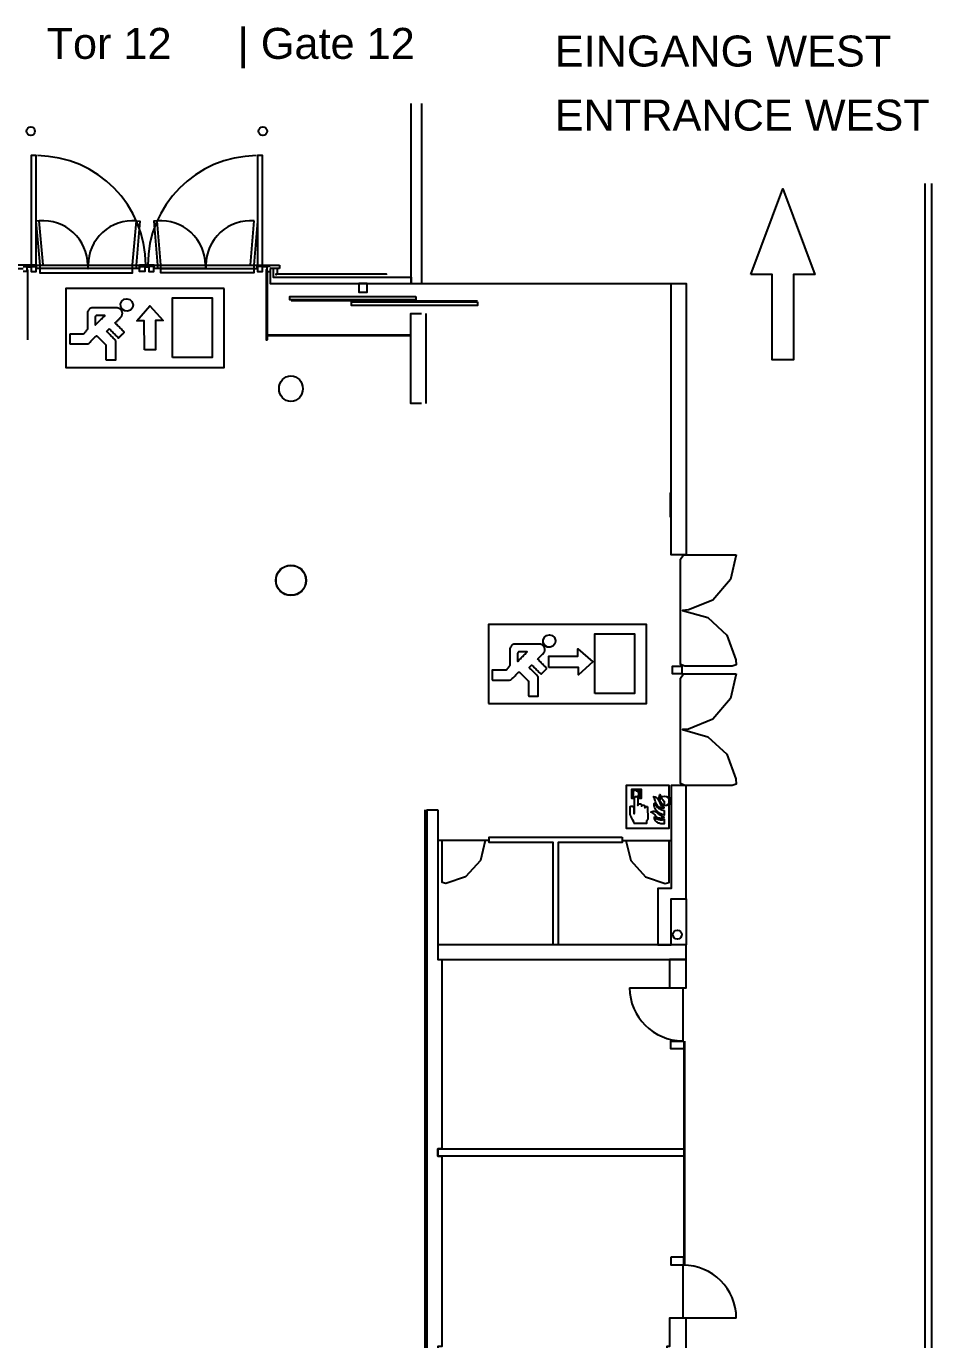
# Model space of a CAD drawing. Header units: metres. Extents: x 19 to 194, y 62 to 154.
# Drawn here: x 171.93 to 193.12, y 115.77 to 146.53 of the extents above; entities that cross this region are included whole.
import ezdxf

# ---------------------------------------------------------------- set-up
doc = ezdxf.new("R2010")
doc.units = ezdxf.units.M
doc.header["$MEASUREMENT"] = 0
doc.layers.add('ALL', color=7, linetype='Continuous')
doc.styles.add('Arial', font='Arial.ttf')

msp = doc.modelspace()

# ---------------------------------------------------------------- linework, layer by layer
at = {"layer": 'ALL', "color": 18, "lineweight": 25, "true_color": 0x000000}
for points in [[(180.9341, 144.7143), (180.9341, 140.5043)], [(181.1841, 144.7143), (181.1841, 140.5043)], [(172.0351, 140.93), (172.1601, 140.93), (172.1601, 143.4968), (172.0401, 143.4968), (172.0401, 140.93)], [(177.4601, 140.93), (177.4601, 143.4968), (177.3401, 143.4968), (177.3401, 140.93)], [(192.975, 62.1359), (192.975, 142.847)], [(193.125, 62.1359), (193.125, 142.847)], [(172.3243, 140.937), (172.2342, 141.9677), (172.1544, 141.9608), (172.2446, 140.93), (172.2446, 140.75), (174.4179, 140.75), (174.4179, 140.93)], [(174.4183, 140.9369), (174.5091, 141.9676), (174.5882, 141.9607), (174.498, 140.9299), (174.498, 140.8499)], [(175.0819, 140.9369), (174.9911, 141.9676), (174.912, 141.9607), (175.0022, 140.9299), (175.0022, 140.8499)], [(177.3457, 141.9608), (177.2555, 140.93), (177.2555, 140.75), (175.0822, 140.75), (175.0822, 140.93)], [(177.1758, 140.937), (177.266, 141.9677)], [(172.0401, 140.9), (172.1651, 140.9), (172.1651, 140.93), (173.3664, 140.93), (173.3663, 140.85), (173.3763, 140.85), (173.3764, 140.93), (173.3664, 140.93), (173.3663, 140.85), (172.1651, 140.85), (172.1651, 140.93), (171.6401, 140.93), (171.6401, 140.85), (171.8601, 140.85)], [(171.8601, 140.9), (171.9401, 140.9), (171.9401, 140.78), (171.8601, 140.78)], [(171.9401, 140.893), (172.0401, 140.893), (172.0401, 140.9), (172.0401, 140.78), (172.1601, 140.78), (172.1601, 140.9)], [(174.9228, 140.93), (176.1238, 140.93), (176.1238, 140.85), (174.9228, 140.85), (174.9228, 140.93), (174.5773, 140.93), (174.5773, 140.85), (173.3763, 140.85), (173.3763, 140.93), (174.5773, 140.93)], [(174.7026, 140.893), (174.7976, 140.893)], [(176.1238, 140.93), (177.335, 140.93)], [(176.1338, 140.93), (176.1338, 140.85)], [(177.3351, 140.93), (177.8601, 140.93)], [(177.3351, 140.85), (177.3351, 140.93)], [(177.3401, 140.9), (177.3401, 140.78), (177.4601, 140.78), (177.4601, 140.9), (177.3351, 140.9)], [(177.5601, 140.893), (177.4601, 140.893)], [(177.6401, 140.9), (177.5601, 140.9), (177.5601, 140.78), (177.6401, 140.78)], [(177.8601, 140.93), (177.8601, 140.85)], [(171.9551, 140.8201), (171.9551, 139.18)], [(174.5773, 140.85), (172.2447, 140.85)], [(175.0822, 140.85), (177.3351, 140.85)], [(176.1338, 140.85), (177.335, 140.85)], [(177.8601, 140.85), (177.6401, 140.85)], [(177.7801, 140.73), (177.7801, 140.705), (177.7801, 140.73), (180.3551, 140.73), (180.3551, 140.705)], [(180.95, 140.5003), (187.025, 140.4999)], [(181.0388, 140.0996), (178.1263, 140.0995)], [(182.4951, 140.0897), (179.5826, 140.0896)], [(181.1841, 137.6954), (180.9341, 137.6954), (180.9341, 139.8004), (181.1841, 139.8004)], [(181.2841, 139.8003), (181.2841, 137.6953)], [(177.5751, 139.3001), (180.9341, 139.3001)], [(180.9341, 139.2801), (177.5751, 139.2801)], [(181.265, 106.5119), (181.265, 106.5099), (181.265, 128.1753)], [(182.675, 127.456), (182.5614, 126.9906), (182.2148, 126.6087), (181.7511, 126.4497), (181.665, 126.4762), (181.6635, 127.456), (181.565, 127.456)], [(182.765, 127.456), (182.675, 127.456), (181.665, 127.456)], [(185.875, 127.456), (185.965, 127.456), (186.975, 127.456)], [(185.965, 127.456), (186.0786, 126.9906), (186.4252, 126.6087), (186.8889, 126.4497), (186.975, 126.4762), (186.9757, 127.456), (187.025, 127.456)], [(187.375, 126.095), (187.375, 125.015)], [(186.0528, 124.0107), (187.2953, 124.0107)], [(187.2953, 124.0107), (187.2953, 122.7682)], [(187.32, 122.7603), (187.3193, 117.5199)], [(187.34, 122.7603), (187.34, 117.5199)], [(187.3075, 116.2703), (187.3075, 117.5128)], [(188.55, 116.2703), (187.3075, 116.2703)]]:
    msp.add_lwpolyline(points, dxfattribs=at)
at = {"layer": 'ALL', "color": 4, "lineweight": 25}
for points in [[(188.8918, 140.7159), (189.6418, 142.7159), (190.3918, 140.7159), (189.8918, 140.7159), (189.8918, 138.7159), (189.3918, 138.7159), (189.3918, 140.7159), (188.8918, 140.7159)], [(176.5598, 140.3892), (172.8568, 140.3892), (172.8568, 138.5377), (176.5598, 138.5377)], [(174.428, 140.0013), (174.4128, 139.9365), (174.3661, 139.8819), (174.3019, 139.8567), (174.2375, 139.8623), (174.1772, 139.8997), (174.1417, 139.9609), (174.1382, 140.0265), (174.1662, 140.0902), (174.2188, 140.1329), (174.2864, 140.1472), (174.3526, 140.1291), (174.403, 140.083), (174.427, 140.018)], [(174.6937, 138.9466), (174.6922, 139.6275), (174.5194, 139.6273), (174.8242, 139.9784), (175.1298, 139.6389), (174.957, 139.6387), (174.9577, 138.9474)], [(175.3519, 138.771), (175.3519, 140.1697), (176.2785, 140.1697), (176.2785, 138.771)], [(173.7952, 138.7139), (173.7952, 138.7139), (173.8145, 138.7139), (173.8339, 138.7139), (173.8532, 138.7139), (173.8725, 138.7139), (173.8918, 138.7139), (173.9111, 138.7139), (173.9304, 138.7139), (173.9497, 138.7139), (173.969, 138.7139), (173.9884, 138.7139), (174.0077, 138.7139), (174.0247, 138.7185), (174.0247, 138.7567), (174.0247, 138.7948), (174.0247, 138.833), (174.0247, 138.8712), (174.0247, 138.9094), (174.0247, 138.9476), (174.0247, 138.9858), (174.0247, 139.024), (174.0247, 139.0622), (174.0247, 139.1004), (174.0247, 139.1386), (174.0203, 139.1719), (174.0023, 139.1899), (173.9843, 139.2079), (173.9663, 139.2259), (173.9483, 139.244), (173.9303, 139.262), (173.9123, 139.28), (173.8942, 139.298), (173.8762, 139.316), (173.8582, 139.334), (173.8402, 139.352), (173.8222, 139.3701), (173.8125, 139.3834), (173.8175, 139.3884), (173.8225, 139.3935), (173.8276, 139.3985), (173.8326, 139.4035), (173.8376, 139.4086), (173.8427, 139.4136), (173.8477, 139.4186), (173.8527, 139.4237), (173.8578, 139.4287), (173.8628, 139.4337), (173.8678, 139.4388), (173.8792, 139.4326), (173.8975, 139.4143), (173.9158, 139.396), (173.9341, 139.3778), (173.9524, 139.3595), (173.9707, 139.3412), (173.9889, 139.3229), (174.0072, 139.3046), (174.0255, 139.2863), (174.0438, 139.268), (174.0621, 139.2497), (174.0804, 139.2315), (174.0946, 139.2311), (174.1062, 139.2427), (174.1178, 139.2543), (174.1294, 139.2659), (174.141, 139.2775), (174.1526, 139.289), (174.1642, 139.3006), (174.1758, 139.3122), (174.1874, 139.3238), (174.199, 139.3354), (174.2106, 139.347), (174.2221, 139.3586), (174.2122, 139.375), (174.1939, 139.3933), (174.1757, 139.4116), (174.1574, 139.4299), (174.1391, 139.4482), (174.1208, 139.4664), (174.1025, 139.4847), (174.0842, 139.503), (174.0659, 139.5213), (174.0476, 139.5396), (174.0294, 139.5579), (174.0111, 139.5762), (174.018, 139.5889), (174.0298, 139.6007), (174.0415, 139.6124), (174.0532, 139.6242), (174.065, 139.6359), (174.0767, 139.6477), (174.0885, 139.6594), (174.1002, 139.6712), (174.112, 139.6829), (174.1237, 139.6946), (174.1355, 139.7064), (174.1472, 139.7181), (174.1535, 139.7255), (174.1592, 139.7334), (174.1643, 139.7418), (174.1688, 139.7509), (174.1726, 139.7604), (174.1755, 139.7704), (174.1776, 139.7806), (174.1788, 139.791), (174.1791, 139.8016), (174.1785, 139.812), (174.177, 139.8223), (174.1746, 139.8324), (174.1714, 139.842), (174.1675, 139.8512), (174.163, 139.8599), (174.1579, 139.8679), (174.1517, 139.8765), (174.1444, 139.8853), (174.1363, 139.8936), (174.1275, 139.9012), (174.1179, 139.9081), (174.1078, 139.9142), (174.0972, 139.9194), (174.0863, 139.9237), (174.0751, 139.927), (174.0638, 139.9293), (174.0525, 139.9306), (174.0122, 139.9308), (173.9638, 139.9308), (173.9154, 139.9308), (173.8671, 139.9308), (173.8187, 139.9308), (173.7703, 139.9308), (173.722, 139.9308), (173.6736, 139.9308), (173.6252, 139.9308), (173.5768, 139.9308), (173.5285, 139.9308), (173.4801, 139.9308), (173.4677, 139.9305), (173.4591, 139.9295), (173.4504, 139.9278), (173.4418, 139.9253), (173.4335, 139.922), (173.4254, 139.9181), (173.4177, 139.9135), (173.4105, 139.9082), (173.4038, 139.9025), (173.3977, 139.8962), (173.3922, 139.8896), (173.384, 139.8779), (173.3764, 139.8649), (173.3699, 139.8512), (173.3647, 139.8371), (173.3607, 139.822), (173.3607, 139.7897), (173.3607, 139.7574), (173.3607, 139.7251), (173.3607, 139.6928), (173.3607, 139.6605), (173.3607, 139.6282), (173.3607, 139.5959), (173.3607, 139.5636), (173.3607, 139.5313), (173.3607, 139.499), (173.3607, 139.4667), (173.3595, 139.438), (173.3519, 139.4278), (173.3442, 139.4176), (173.3366, 139.4074), (173.329, 139.3972), (173.3213, 139.387), (173.3137, 139.3768), (173.306, 139.3666), (173.2984, 139.3565), (173.2908, 139.3463), (173.2831, 139.3361), (173.2755, 139.3259), (173.2623, 139.3186), (173.2351, 139.3186), (173.2078, 139.3186), (173.1805, 139.3186), (173.1533, 139.3186), (173.126, 139.3186), (173.0987, 139.3186), (173.0714, 139.3186), (173.0442, 139.3186), (173.0169, 139.3186), (172.9896, 139.3186), (172.9624, 139.3186), (172.946, 139.3108), (172.946, 139.2915), (172.946, 139.2722), (172.946, 139.2529), (172.946, 139.2336), (172.946, 139.2143), (172.946, 139.195), (172.946, 139.1756), (172.946, 139.1563), (172.946, 139.137), (172.946, 139.1177), (172.946, 139.0984), (172.965, 139.0891), (173.0015, 139.0891), (173.0381, 139.0891), (173.0746, 139.0891), (173.1111, 139.0891), (173.1476, 139.0891), (173.1842, 139.0891), (173.2207, 139.0891), (173.2572, 139.0891), (173.2937, 139.0891), (173.3303, 139.0891), (173.3668, 139.0891), (173.3904, 139.0996), (173.4068, 139.1159), (173.4231, 139.1323), (173.4395, 139.1486), (173.4558, 139.165), (173.4722, 139.1814), (173.4885, 139.1977), (173.5049, 139.2141), (173.5212, 139.2304), (173.5376, 139.2468), (173.5539, 139.2631), (173.5703, 139.2795), (173.5883, 139.2693), (173.6069, 139.2506), (173.6256, 139.232), (173.6442, 139.2134), (173.6628, 139.1948), (173.6814, 139.1762), (173.7, 139.1576), (173.7186, 139.139), (173.7372, 139.1204), (173.7558, 139.1018), (173.7744, 139.0832), (173.793, 139.0646), (173.7952, 139.0366), (173.7952, 139.0072), (173.7952, 138.9779), (173.7952, 138.9486), (173.7952, 138.9192), (173.7952, 138.8899), (173.7952, 138.8606), (173.7952, 138.8312), (173.7952, 138.8019), (173.7952, 138.7726), (173.7952, 138.7432)], [(173.5412, 139.7134), (173.5412, 139.7134), (173.5412, 139.6982), (173.5412, 139.683), (173.5412, 139.6678), (173.5412, 139.6527), (173.5412, 139.6375), (173.5412, 139.6223), (173.5412, 139.6071), (173.5412, 139.5919), (173.5412, 139.5767), (173.5412, 139.5615), (173.5412, 139.5463), (173.5412, 139.5311), (173.5508, 139.5337), (173.569, 139.5518), (173.5872, 139.57), (173.6053, 139.5881), (173.6235, 139.6063), (173.6416, 139.6244), (173.6598, 139.6426), (173.6779, 139.6608), (173.6961, 139.6789), (173.7143, 139.6971), (173.7324, 139.7152), (173.7506, 139.7334), (173.7666, 139.7504), (173.7511, 139.7504), (173.7356, 139.7504), (173.7201, 139.7504), (173.7046, 139.7504), (173.6891, 139.7504), (173.6736, 139.7504), (173.658, 139.7504), (173.6425, 139.7504), (173.627, 139.7504), (173.6115, 139.7504), (173.596, 139.7504), (173.5805, 139.7504), (173.5731, 139.7504), (173.5713, 139.7502), (173.5695, 139.7499), (173.5677, 139.7495), (173.5659, 139.7489), (173.5642, 139.7481), (173.5625, 139.7472), (173.5609, 139.7462), (173.5594, 139.7451), (173.5581, 139.7438), (173.5568, 139.7425), (173.5556, 139.741), (173.5512, 139.7345), (173.5473, 139.7278), (173.5439, 139.7207)], [(182.7474, 130.6648), (186.4504, 130.6648), (186.4504, 132.5163), (182.7474, 132.5163)], [(184.3186, 132.1284), (184.3034, 132.0636), (184.2567, 132.009), (184.1925, 131.9838), (184.1281, 131.9894), (184.0678, 132.0268), (184.0323, 132.088), (184.0288, 132.1536), (184.0568, 132.2173), (184.1094, 132.26), (184.177, 132.2743), (184.2432, 132.2562), (184.2936, 132.2101), (184.3176, 132.1451)], [(185.2425, 130.8981), (185.2425, 132.2968), (186.1691, 132.2968), (186.1691, 130.8981)], [(182.8366, 131.4457), (182.8366, 131.4457), (182.8366, 131.4264), (182.8366, 131.407), (182.8366, 131.3877), (182.8366, 131.3684), (182.8366, 131.3491), (182.8366, 131.3298), (182.8366, 131.3105), (182.8366, 131.2912), (182.8366, 131.2718), (182.8366, 131.2525), (182.8366, 131.2332), (182.841, 131.2162), (182.8775, 131.2162), (182.914, 131.2162), (182.9506, 131.2162), (182.9871, 131.2162), (183.0236, 131.2162), (183.0601, 131.2162), (183.0967, 131.2162), (183.1332, 131.2162), (183.1697, 131.2162), (183.2063, 131.2162), (183.2428, 131.2162), (183.2745, 131.2201), (183.2908, 131.2365), (183.3072, 131.2529), (183.3235, 131.2692), (183.3399, 131.2856), (183.3562, 131.3019), (183.3726, 131.3183), (183.3889, 131.3346), (183.4053, 131.351), (183.4216, 131.3673), (183.438, 131.3837), (183.4543, 131.4), (183.4715, 131.4038), (183.4901, 131.3852), (183.5087, 131.3666), (183.5273, 131.348), (183.5459, 131.3294), (183.5645, 131.3108), (183.5831, 131.2922), (183.6017, 131.2736), (183.6203, 131.255), (183.6389, 131.2364), (183.6575, 131.2178), (183.6761, 131.1991), (183.6858, 131.1754), (183.6858, 131.1461), (183.6858, 131.1167), (183.6858, 131.0874), (183.6858, 131.0581), (183.6858, 131.0287), (183.6858, 130.9994), (183.6858, 130.9701), (183.6858, 130.9407), (183.6858, 130.9114), (183.6858, 130.8821), (183.6858, 130.8527), (183.6974, 130.841), (183.7167, 130.841), (183.736, 130.841), (183.7553, 130.841), (183.7747, 130.841), (183.794, 130.841), (183.8133, 130.841), (183.8326, 130.841), (183.8519, 130.841), (183.8712, 130.841), (183.8905, 130.841), (183.9099, 130.841), (183.9153, 130.8685), (183.9153, 130.9067), (183.9153, 130.9449), (183.9153, 130.983), (183.9153, 131.0212), (183.9153, 131.0594), (183.9153, 131.0976), (183.9153, 131.1358), (183.9153, 131.174), (183.9153, 131.2122), (183.9153, 131.2504), (183.9153, 131.2886), (183.9001, 131.3098), (183.8821, 131.3278), (183.8641, 131.3458), (183.8461, 131.3638), (183.8281, 131.3819), (183.8101, 131.3999), (183.7921, 131.4179), (183.774, 131.4359), (183.756, 131.4539), (183.738, 131.4719), (183.72, 131.49), (183.702, 131.508), (183.7061, 131.5135), (183.7111, 131.5186), (183.7162, 131.5236), (183.7212, 131.5286), (183.7262, 131.5337), (183.7312, 131.5387), (183.7363, 131.5437), (183.7413, 131.5488), (183.7463, 131.5538), (183.7514, 131.5588), (183.7564, 131.5639), (183.7625, 131.567), (183.7808, 131.5487), (183.7991, 131.5305), (183.8174, 131.5122), (183.8357, 131.4939), (183.8539, 131.4756), (183.8722, 131.4573), (183.8905, 131.439), (183.9088, 131.4207), (183.9271, 131.4024), (183.9454, 131.3842), (183.9637, 131.3659), (183.9806, 131.3536), (183.9922, 131.3651), (184.0038, 131.3767), (184.0154, 131.3883), (184.027, 131.3999), (184.0386, 131.4115), (184.0502, 131.4231), (184.0617, 131.4347), (184.0733, 131.4463), (184.0849, 131.4579), (184.0965, 131.4695), (184.1081, 131.4811), (184.1101, 131.4948), (184.0919, 131.5131), (184.0736, 131.5314), (184.0553, 131.5496), (184.037, 131.5679), (184.0187, 131.5862), (184.0004, 131.6045), (183.9821, 131.6228), (183.9639, 131.6411), (183.9456, 131.6594), (183.9273, 131.6777), (183.909, 131.6959), (183.9039, 131.7113), (183.9157, 131.7231), (183.9274, 131.7348), (183.9391, 131.7466), (183.9509, 131.7583), (183.9626, 131.7701), (183.9744, 131.7818), (183.9861, 131.7936), (183.9979, 131.8053), (184.0096, 131.817), (184.0214, 131.8288), (184.0331, 131.8405), (184.0417, 131.8497), (184.0476, 131.8573), (184.0529, 131.8655), (184.0577, 131.8743), (184.0617, 131.8836), (184.065, 131.8934), (184.0675, 131.9036), (184.0691, 131.914), (184.0697, 131.9245), (184.0695, 131.935), (184.0683, 131.9453), (184.0663, 131.9555), (184.0634, 131.9653), (184.0598, 131.9747), (184.0555, 131.9836), (184.0506, 131.9919), (184.045, 131.9999), (184.0381, 132.0089), (184.0303, 132.0174), (184.0217, 132.0253), (184.0124, 132.0325), (184.0025, 132.039), (183.9921, 132.0445), (183.9813, 132.0492), (183.9702, 132.0529), (183.9589, 132.0556), (183.9476, 132.0573), (183.9221, 132.0579), (183.8737, 132.0579), (183.8254, 132.0579), (183.777, 132.0579), (183.7286, 132.0579), (183.6803, 132.0579), (183.6319, 132.0579), (183.5835, 132.0579), (183.5352, 132.0579), (183.4868, 132.0579), (183.4384, 132.0579), (183.3901, 132.0579), (183.3618, 132.0578), (183.3531, 132.0571), (183.3445, 132.0557), (183.3359, 132.0535), (183.3274, 132.0505), (183.3192, 132.0468), (183.3114, 132.0425), (183.3039, 132.0375), (183.297, 132.0319), (183.2906, 132.0259), (183.2849, 132.0194), (183.2779, 132.01), (183.2699, 131.9973), (183.263, 131.9839), (183.2572, 131.9699), (183.2527, 131.9556), (183.2513, 131.9297), (183.2513, 131.8974), (183.2513, 131.8651), (183.2513, 131.8328), (183.2513, 131.8005), (183.2513, 131.7682), (183.2513, 131.7359), (183.2513, 131.7036), (183.2513, 131.6713), (183.2513, 131.639), (183.2513, 131.6067), (183.2513, 131.5744), (183.2455, 131.5589), (183.2379, 131.5488), (183.2303, 131.5386), (183.2226, 131.5284), (183.215, 131.5182), (183.2073, 131.508), (183.1997, 131.4978), (183.1921, 131.4876), (183.1844, 131.4775), (183.1768, 131.4673), (183.1691, 131.4571), (183.1615, 131.4469), (183.1366, 131.4457), (183.1093, 131.4457), (183.082, 131.4457), (183.0548, 131.4457), (183.0275, 131.4457), (183.0002, 131.4457), (182.973, 131.4457), (182.9457, 131.4457), (182.9184, 131.4457), (182.8911, 131.4457), (182.8639, 131.4457)], [(183.4318, 131.8405), (183.4318, 131.8405), (183.4318, 131.8253), (183.4318, 131.8101), (183.4318, 131.7949), (183.4318, 131.7798), (183.4318, 131.7646), (183.4318, 131.7494), (183.4318, 131.7342), (183.4318, 131.719), (183.4318, 131.7038), (183.4318, 131.6886), (183.4318, 131.6734), (183.4318, 131.6582), (183.4414, 131.6608), (183.4596, 131.6789), (183.4778, 131.6971), (183.4959, 131.7152), (183.5141, 131.7334), (183.5322, 131.7515), (183.5504, 131.7697), (183.5685, 131.7879), (183.5867, 131.806), (183.6049, 131.8242), (183.623, 131.8423), (183.6412, 131.8605), (183.6572, 131.8775), (183.6417, 131.8775), (183.6262, 131.8775), (183.6107, 131.8775), (183.5952, 131.8775), (183.5797, 131.8775), (183.5642, 131.8775), (183.5486, 131.8775), (183.5331, 131.8775), (183.5176, 131.8775), (183.5021, 131.8775), (183.4866, 131.8775), (183.4711, 131.8775), (183.4637, 131.8775), (183.4619, 131.8773), (183.4601, 131.877), (183.4583, 131.8766), (183.4565, 131.876), (183.4548, 131.8752), (183.4531, 131.8743), (183.4515, 131.8733), (183.45, 131.8722), (183.4487, 131.8709), (183.4474, 131.8696), (183.4462, 131.8681), (183.4418, 131.8616), (183.4379, 131.8549), (183.4345, 131.8478)], [(184.1639, 131.5091), (184.1633, 131.7731), (184.8443, 131.7739), (184.8443, 131.9467), (185.195, 131.6415), (184.8551, 131.3363), (184.8551, 131.5091)]]:
    msp.add_lwpolyline(points, close=True, dxfattribs=at)
at = {"layer": 'ALL', "color": 18, "lineweight": 25, "true_color": 0x000000}
for points in [[(174.7026, 140.9), (174.7026, 140.78), (174.5826, 140.78), (174.5826, 140.9)], [(174.7976, 140.9), (174.7976, 140.78), (174.9176, 140.78), (174.9176, 140.9)], [(171.9481, 140.7701), (171.9481, 140.8201), (171.9551, 140.8201), (171.9551, 140.7701)], [(177.5521, 140.77), (177.5521, 140.82), (177.5451, 140.82), (177.5451, 140.77)], [(177.5751, 139.18), (177.5751, 140.77), (177.5451, 140.77), (177.5451, 139.18)], [(177.6401, 140.85), (177.6401, 140.5), (180.95, 140.5), (180.95, 140.645), (177.7201, 140.645), (177.7201, 140.85)], [(177.8051, 140.845), (177.8051, 140.735), (177.8101, 140.735), (177.8101, 140.845)], [(179.7126, 140.5), (179.7126, 140.3), (179.9126, 140.3), (179.9126, 140.5)], [(187.3751, 134.15), (187.025, 134.15), (187.0254, 140.5), (187.3751, 140.5), (187.3751, 134.15)], [(181.0451, 140.2001), (181.0451, 140.1201), (178.0951, 140.12), (178.0951, 140.2)], [(182.4951, 140.0702), (182.4951, 139.9902), (179.5451, 139.9901), (179.5451, 140.0701)], [(187.005, 135.03), (187.025, 135.03), (187.025, 135.59), (187.005, 135.59)], [(188.55, 134.15), (188.4154, 133.5727), (188.0007, 133.0861), (187.4297, 132.8581), (187.2902, 132.8442), (187.8812, 132.6794), (188.3276, 132.2686), (188.5412, 131.6913), (188.5497, 131.57), (188.4574, 131.54), (187.3477, 131.54), (187.245, 131.5812), (187.245, 134.0473), (187.317, 134.15), (188.4267, 134.15)], [(187.275, 131.54), (187.275, 131.36), (187.055, 131.36), (187.055, 131.54)], [(188.55, 131.36), (188.4154, 130.7827), (188.0007, 130.2961), (187.4297, 130.0681), (187.2902, 130.0542), (187.8812, 129.8894), (188.3276, 129.4786), (188.5412, 128.9013), (188.5497, 128.78), (188.4574, 128.75), (187.3477, 128.75), (187.245, 128.7912), (187.245, 131.2573), (187.317, 131.36), (188.4267, 131.36)], [(187.3748, 128.75), (187.0248, 128.75), (187.025, 126.335), (186.715, 126.335), (186.715, 125.015), (187.025, 125.015), (187.025, 126.095), (187.375, 126.095), (187.375, 128.75)], [(186.985, 128.45), (186.985, 128.32), (187.025, 128.32), (187.025, 128.45)], [(181.565, 128.1753), (181.565, 124.6749), (181.655, 124.6749), (181.655, 120.2399), (181.565, 120.2399), (181.565, 120.0649), (181.655, 120.0649), (181.655, 115.6049), (181.565, 115.6049), (181.565, 115.2649), (181.315, 115.2649), (181.315, 128.1753)], [(185.875, 127.535), (185.875, 127.4149), (184.38, 127.4149), (184.38, 125.0149), (184.26, 125.0149), (184.26, 127.4149), (182.765, 127.4149), (182.765, 127.5349)], [(187.375, 124.675), (187.375, 125.015), (181.565, 125.015), (181.565, 124.675)], [(187.3751, 124.675), (186.985, 124.675), (186.985, 124.01), (187.3751, 124.01)], [(187.32, 122.7602), (187.32, 122.5799), (187.015, 122.5799), (187.015, 122.7602)], [(187.3196, 120.24), (187.3196, 120.065), (181.565, 120.065), (181.565, 120.24)], [(187.015, 117.7), (187.015, 117.52), (187.3193, 117.52), (187.3193, 117.7)], [(187.375, 116.27), (186.985, 116.27), (186.985, 115.605), (186.925, 115.605), (186.925, 115.265), (187.075, 115.265), (187.075, 95.33), (186.8752, 95.33), (186.8752, 94.99), (186.985, 94.99), (186.9849, 94.325), (187.3749, 94.325)]]:
    msp.add_lwpolyline(points, close=True, dxfattribs=at)
at = {"layer": 'ALL', "color": 1, "lineweight": 25}
msp.add_lwpolyline([(186.475, 128.75), (185.975, 128.75), (185.975, 127.75), (186.975, 127.75)], dxfattribs=at)
for points in [[(185.975, 127.75), (186.975, 127.75), (186.975, 128.75), (185.975, 128.75)], [(186.1576, 128.4411), (186.1009, 128.4411), (186.1009, 128.6607), (186.3205, 128.6607), (186.3205, 128.4411), (186.2563, 128.4411), (186.2563, 128.4742), (186.2874, 128.4742), (186.2874, 128.6269), (186.134, 128.6269), (186.134, 128.4742), (186.1576, 128.4742), (186.1576, 128.4411)], [(186.0659, 128.2485), (186.0695, 128.2547), (186.0742, 128.2594), (186.0794, 128.263), (186.0846, 128.2646), (186.0908, 128.2661), (186.0971, 128.2661), (186.1038, 128.2656), (186.1095, 128.2646), (186.1157, 128.2635), (186.135, 128.2495), (186.1438, 128.235), (186.1485, 128.2194), (186.1495, 128.2033), (186.1511, 128.0955), (186.1531, 128.0926), (186.164, 128.0926), (186.1666, 128.0955), (186.1666, 128.4461), (186.1667, 128.4482), (186.1668, 128.4503), (186.1671, 128.4524), (186.1674, 128.4545), (186.1678, 128.4566), (186.1684, 128.4586), (186.169, 128.4606), (186.1697, 128.4625), (186.1705, 128.4645), (186.1714, 128.4663), (186.1724, 128.4682), (186.1734, 128.4699), (186.1746, 128.4716), (186.1758, 128.4733), (186.1771, 128.4748), (186.1784, 128.4763), (186.1798, 128.4777), (186.1813, 128.4791), (186.1829, 128.4803), (186.1845, 128.4815), (186.1861, 128.4826), (186.1878, 128.4835), (186.1896, 128.4844), (186.1914, 128.4852), (186.1932, 128.4859), (186.195, 128.4865), (186.1969, 128.4869), (186.1988, 128.4873), (186.2007, 128.4876), (186.2026, 128.4877), (186.2045, 128.4878), (186.2064, 128.4877), (186.2084, 128.4876), (186.2103, 128.4873), (186.2122, 128.4869), (186.214, 128.4865), (186.2159, 128.4859), (186.2177, 128.4852), (186.2195, 128.4844), (186.2212, 128.4835), (186.2229, 128.4826), (186.2246, 128.4815), (186.2262, 128.4803), (186.2277, 128.4791), (186.2292, 128.4777), (186.2306, 128.4763), (186.232, 128.4748), (186.2333, 128.4733), (186.2345, 128.4716), (186.2356, 128.4699), (186.2367, 128.4682), (186.2377, 128.4663), (186.2386, 128.4645), (186.2394, 128.4625), (186.2401, 128.4606), (186.2407, 128.4586), (186.2412, 128.4566), (186.2417, 128.4545), (186.242, 128.4524), (186.2422, 128.4503), (186.2424, 128.4482), (186.2424, 128.4461), (186.2424, 128.4458), (186.2424, 128.2819), (186.2507, 128.2978), (186.2559, 128.3025), (186.2616, 128.3066), (186.2741, 128.3139), (186.2809, 128.3165), (186.2876, 128.3181), (186.2944, 128.3191), (186.3016, 128.3191), (186.3084, 128.3175), (186.3141, 128.3149), (186.3188, 128.3113), (186.3224, 128.3071), (186.326, 128.3025), (186.3291, 128.2973), (186.3312, 128.2921), (186.3328, 128.2869), (186.3343, 128.2812), (186.3354, 128.275), (186.3344, 128.2623), (186.3411, 128.2734), (186.3468, 128.277), (186.353, 128.2807), (186.3593, 128.2833), (186.366, 128.2853), (186.3728, 128.2864), (186.3795, 128.2869), (186.3857, 128.2853), (186.3925, 128.2833), (186.3982, 128.2796), (186.4029, 128.2765), (186.406, 128.2724), (186.4081, 128.2682), (186.4096, 128.2635), (186.4107, 128.2589), (186.4117, 128.2542), (186.4122, 128.249), (186.4133, 128.2438), (186.4143, 128.2391), (186.4127, 128.2269), (186.4205, 128.2376), (186.4257, 128.2407), (186.4309, 128.2438), (186.4366, 128.2469), (186.4418, 128.2495), (186.4475, 128.2511), (186.4532, 128.2521), (186.4589, 128.2521), (186.4652, 128.2511), (186.475, 128.244), (186.4761, 127.9555), (186.475, 127.9531), (186.4704, 127.9427), (186.4647, 127.933), (186.4584, 127.925), (186.4532, 127.9206), (186.4491, 127.9161), (186.446, 127.9112), (186.4444, 127.906), (186.4444, 127.8596), (186.1579, 127.8596), (186.1494, 127.8975), (186.1287, 127.9375), (186.108, 127.978), (186.0971, 127.9977), (186.0861, 128.0179), (186.0758, 128.0377), (186.0659, 128.0722)], [(186.6025, 128.4893), (186.6472, 128.482), (186.6809, 128.4649), (186.7063, 128.4395), (186.7266, 128.4088), (186.7432, 128.3746), (186.7588, 128.3382), (186.7759, 128.3034), (186.7972, 128.2707), (186.8252, 128.2432), (186.8621, 128.2229), (186.8486, 128.2188), (186.8346, 128.2162), (186.82, 128.2157), (186.806, 128.2167), (186.7915, 128.2193), (186.7775, 128.2229), (186.764, 128.2281), (186.7505, 128.2349), (186.7385, 128.2422), (186.7271, 128.2505), (186.7063, 128.2707), (186.6908, 128.2925), (186.6783, 128.3164), (186.6684, 128.3413), (186.6607, 128.3673), (186.6523, 128.3932), (186.644, 128.4187), (186.6331, 128.4436), (186.6196, 128.4675), (186.6025, 128.4893)], [(186.8652, 128.1621), (186.8652, 128.0546), (186.833, 128.0614), (186.8009, 128.0723), (186.7702, 128.0873), (186.7411, 128.1055), (186.7141, 128.1268), (186.6897, 128.1512), (186.6685, 128.1777), (186.6503, 128.2068), (186.6363, 128.2374), (186.6264, 128.2696), (186.6264, 128.3215), (186.6451, 128.2976), (186.6653, 128.2753), (186.6866, 128.254), (186.709, 128.2338), (186.7328, 128.2156), (186.7578, 128.1995), (186.7837, 128.186), (186.8102, 128.1751), (186.8372, 128.1668), (186.8652, 128.1621)], [(186.8471, 128.2878), (186.8294, 128.3024), (186.8118, 128.318), (186.7957, 128.3351), (186.7811, 128.3533), (186.7687, 128.3725), (186.7583, 128.3932), (186.7515, 128.415), (186.7479, 128.4379), (186.7479, 128.4618), (186.7583, 128.5381), (186.765, 128.521), (186.7723, 128.5033), (186.7796, 128.4851), (186.7879, 128.4675), (186.7972, 128.4498), (186.8071, 128.4327), (186.819, 128.4171), (186.832, 128.4026), (186.8476, 128.3896), (186.8652, 128.3787), (186.8652, 128.2749), (186.8471, 128.2878)], [(186.656, 128.039), (186.6405, 128.0572), (186.6249, 128.0748), (186.6088, 128.0909), (186.5906, 128.1044), (186.5698, 128.1138), (186.547, 128.1184), (186.5569, 128.1262), (186.5683, 128.1325), (186.5802, 128.1377), (186.5927, 128.1413), (186.6062, 128.1439), (186.6197, 128.1444), (186.6332, 128.1439), (186.6467, 128.1413), (186.6591, 128.1377), (186.6716, 128.1325), (186.6893, 128.1169), (186.7064, 128.1013), (186.7246, 128.0852), (186.7427, 128.0702), (186.7614, 128.0556), (186.7806, 128.0421), (186.8009, 128.0302), (186.8211, 128.0203), (186.843, 128.0125), (186.8653, 128.0078), (186.8544, 127.9985), (186.8419, 127.9907), (186.8284, 127.985), (186.8144, 127.9808), (186.7999, 127.9777), (186.7853, 127.9767), (186.7703, 127.9767), (186.7557, 127.9777), (186.7412, 127.9803), (186.7272, 127.9834), (186.7064, 127.9923), (186.6882, 128.0053), (186.6716, 128.0208), (186.656, 128.039)], [(186.7412, 127.8607), (186.7225, 127.868), (186.7054, 127.8768), (186.6893, 127.8887), (186.6753, 127.9033), (186.6664, 127.9121), (186.6592, 127.9214), (186.6529, 127.9313), (186.6472, 127.9417), (186.6426, 127.9526), (186.6389, 127.9635), (186.6363, 127.9744), (186.6337, 127.9858), (186.6317, 127.9962), (186.6301, 128.0071), (186.6493, 127.9905), (186.6701, 127.977), (186.6919, 127.965), (186.7153, 127.9562), (186.7397, 127.95), (186.7646, 127.9458), (186.7895, 127.9443), (186.8149, 127.9458), (186.8404, 127.9489), (186.8653, 127.9552), (186.8653, 127.8513), (186.844, 127.8503), (186.8222, 127.8503), (186.8009, 127.8508), (186.7802, 127.8524), (186.7604, 127.856), (186.7412, 127.8607)]]:
    msp.add_lwpolyline(points, close=True, dxfattribs=at)
at = {"layer": 'ALL', "color": 18, "lineweight": 25, "true_color": 0x000000}
for centre, radius in [((172.0331, 144.0685), 0.1), ((177.4664, 144.0686), 0.1), ((178.1251, 133.55), 0.355), ((178.1251, 133.55), 0.35), ((186.8708, 128.385), 0.1143), ((187.17, 125.2556), 0.1055)]:
    msp.add_circle(centre, radius, dxfattribs=at)
for centre, radius, start, end in [((172.1601, 140.93), 2.5668, -0.00011, 89.33022), ((177.3401, 140.93), 2.5668, 90.66956, 179.99989), ((172.3249, 140.9303), 1.0414, -0.01596, 94.999), ((174.418, 140.93), 1.0417, 85.01733, 179.9992), ((175.0822, 140.93), 1.0417, 0.00059, 94.98245), ((177.1752, 140.9303), 1.0414, 85.00078, -179.98426), ((187.2953, 124.0107), 1.2425, -180, -90), ((187.3075, 116.2703), 1.2425, 0, 90)]:
    msp.add_arc(centre, radius, start, end, dxfattribs=at)
at = {"layer": 'ALL', "color": 1, "lineweight": 25}
msp.add_arc((186.2107, 128.5509), 0.061, -90, 90, dxfattribs=at)
msp.add_arc((186.2107, 128.5509), 0.061, -90, 90, dxfattribs=at)
at = {"layer": 'ALL', "color": 18, "lineweight": 25, "true_color": 0x000000}
msp.add_ellipse((178.1251, 138.0397), major_axis=(0, -0.2999), ratio=0.9320553, dxfattribs=at)

# ---------------------------------------------------------------- texts
at = {"layer": 'ALL', "color": 18, "true_color": 0x000000, "style": 'Arial'}
for s, p in [('Tor 12 ', (172.4041, 145.763)), ('| Gate 12', (176.875, 145.763)), ('EINGANG WEST', (184.3006, 145.5838)), ('ENTRANCE WEST', (184.3006, 144.0838))]:
    msp.add_text(s, height=0.725, dxfattribs=at).set_placement(p)

doc.saveas('drawing.dxf')
